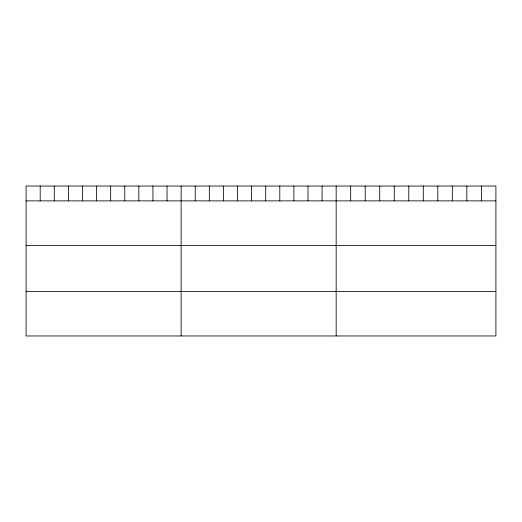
<?xml version="1.0" encoding="UTF-8"?>
<svg xmlns="http://www.w3.org/2000/svg" width="522" height="522" viewBox="0 0 522 522"><rect width="100%" height="100%" fill="white"/><g stroke="black" fill="none" stroke-linecap="round" stroke-linejoin="round"><path stroke-width="0.78" d="M495.9 200.879L495.9 335.966L26.1 335.966L26.1 186.034L495.9 186.034L495.9 200.879L26.1 200.879M26.1 245.457L495.9 245.457M26.1 291.387L495.9 291.387M481.382 186.034L481.382 200.879M466.857 186.034L466.857 200.879M452.339 186.034L452.339 200.879M437.814 186.034L437.814 200.879M423.296 186.034L423.296 200.879M408.772 186.034L408.772 200.879M394.254 186.034L394.254 200.879M379.729 186.034L379.729 200.879M365.211 186.034L365.211 200.879M350.686 186.034L350.686 200.879M336.168 186.034L336.168 335.966M322.074 186.034L322.074 200.879M307.98 186.034L307.98 200.879M293.886 186.034L293.886 200.879M279.792 186.034L279.792 200.879M265.698 186.034L265.698 200.879M251.604 186.034L251.604 200.879M237.51 186.034L237.51 200.879M223.416 186.034L223.416 200.879M209.322 186.034L209.322 200.879M195.228 186.034L195.228 200.879M181.134 186.034L181.134 335.966M167.04 186.034L167.04 200.879M152.946 186.034L152.946 200.879M138.852 186.034L138.852 200.879M124.758 186.034L124.758 200.879M110.664 186.034L110.664 200.879M96.57 186.034L96.57 200.879M82.476 186.034L82.476 200.879M68.382 186.034L68.382 200.879M54.288 186.034L54.288 200.879M40.194 186.034L40.194 200.879"/></g></svg>
